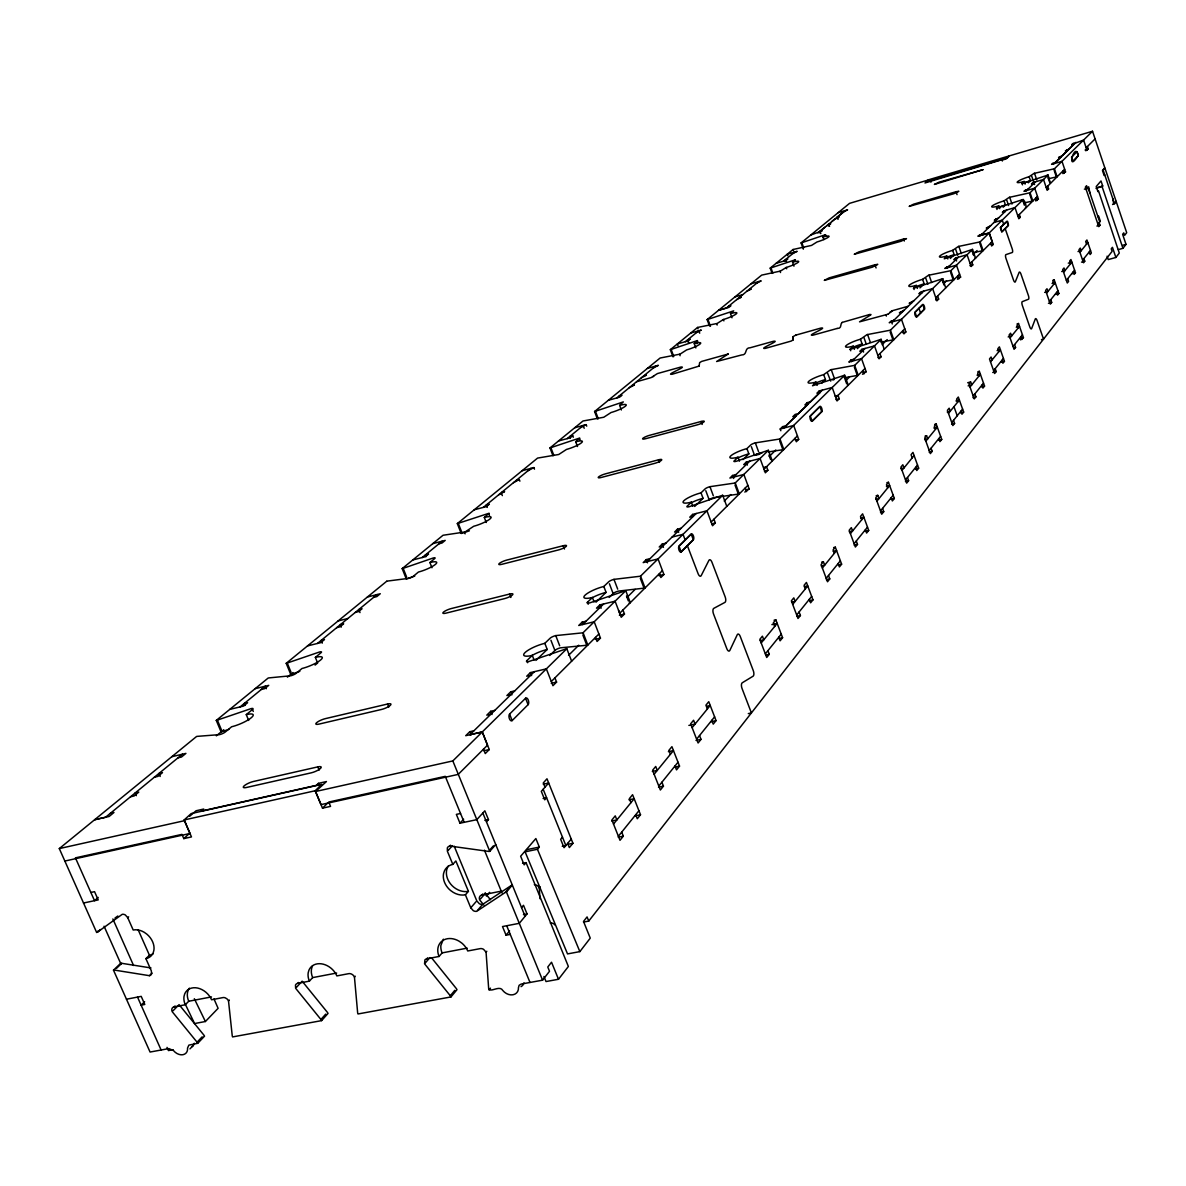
<?xml version="1.0" encoding="UTF-8"?>
<svg xmlns="http://www.w3.org/2000/svg" width="1186" height="1186" viewBox="0 0 1186 1186"><rect width="100%" height="100%" fill="white"/><g stroke="black" fill="none" stroke-linecap="round" stroke-linejoin="round"><path stroke-width="1.5" d="M699.132 366.089L699.621 362.634L701.682 361.404L728.189 354.021M636.526 381.759L651.07 377.637L657.429 373.575L680.601 367.111C688.947 365.896 663.938 375.428 672.299 374.213L699.132 366.089M795.732 335.149L820.712 328.122C829.533 326.654 804.404 336.572 813.27 335.089L837.138 328.463M793.049 336.646L793.226 339.819L791.21 341.064L765.548 348.328C756.89 349.692 781.989 339.908 773.302 341.316L750.101 347.78C744.171 347.676 747.684 355.059 741.739 354.94L716.611 361.522L728.174 354.021M888.106 314.171L892.509 310.673L908.254 306.225M889.9 312.214L892.495 310.688M448.293 866.002L447.241 868.063A17.271 13.861 42.2 0 0 455.75 888.596L458.211 889.93A17.271 13.861 42.2 0 0 468.426 891.338L455.869 860.962L452.815 864.372L447.389 851.266L447.33 847.931A4.966 4.003 42.7 0 1 449.746 846.033L450.517 845.188M837.138 328.463C842.312 328.7 839.762 324.134 842.164 322.414M653.694 376.273L652.982 376.777M793.093 339.997L793.034 336.661L795.747 335.134M443.356 939.193L440.866 945.494A16.915 13.417 41.3 0 0 442.096 952.907L439.057 956.465L426.841 958.792A4.892 3.854 41.6 0 0 424.914 959.904L424.558 963.803L450.295 995.766A4.833 3.795 40.9 0 1 450.976 996.937L357.994 1013.971A4.744 3.677 42 0 1 357.638 1012.74L354.451 977.101A4.67 3.647 42.6 0 0 352.835 974.922L352.034 974.358A4.803 3.751 42.6 0 0 348.714 973.662L336.854 975.915A16.619 12.898 42.9 0 0 331.057 968.221A16.708 12.957 42.9 0 0 308.983 970.074L308.227 972.609A16.767 13.002 42.9 0 0 309.398 981.133L297.716 983.357A4.759 3.677 43.2 0 0 295.492 985.106L295.611 988.249L320.917 1019.471A4.714 3.632 42.5 0 1 321.599 1020.627L328.018 1013.452A4.7 3.632 42.5 0 0 327.351 1012.295L302.148 981.193L296.441 987.36M1025.104 184.126L1024.2 181.443L1021.991 183.608L1048.068 175.024L1050.396 183.222M999.754 208.662L998.82 205.904L996.462 208.202L1022.495 199.648C1024.289 198.403 1027.506 207.95 1025.312 207.965M543.929 976.449L546.02 981.548L558.502 979.265L568.376 966.471L526.08 862.622L522.537 863.334M526.08 862.622L524.168 864.861L520.654 856.233L535.864 838.532L539.333 847.086L526.999 849.606L525.101 851.815L567.531 953.915L579.85 951.617L590.257 938.141L583.512 921.448L587.07 916.911L588.745 921.077L583.512 922.085M1107.072 256.206L1108.213 259.586L1115.878 257.466L1119.287 253.063L1098.547 190.946L1097.939 191.658L1096.205 186.543L1101.008 180.954L1102.728 186.039L1096.042 188.485M1118.383 249.594L1122.949 248.319L1126.003 244.36L1122.623 234.309L1123.765 232.856L1124.61 235.362L1126.7 232.693L1104.937 168.13L1103.158 170.161L1114.529 203.844L1116.263 201.724M439.057 956.465A17.004 13.476 41.3 0 1 438.005 947.718A17.078 13.535 41.3 0 1 459.13 941.21L461.873 943.137A17.078 13.535 41.3 0 1 467.744 950.979L480.152 948.637A4.922 3.914 40.9 0 1 483.591 949.349L486.067 952.15L488.676 988.724C490.544 993.023 499.677 984.78 502.805 990.503A9.814 7.798 40.1 0 0 512.975 994.772A9.814 7.798 40.1 0 0 518.46 987.642L519.127 985.299L521.217 984.069L542.58 980.17L549.518 971.29L547.769 967.005L551.534 962.217L558.502 979.265M588.745 921.077L1112.112 251.358L1111.252 248.808L1112.438 247.296L1115.878 257.466M917.356 288.406L916.304 285.396L913.457 288.287L942.751 278.68L945.672 287.827M621.716 832.098L623.332 836.16L619.996 840.311L611.887 819.956L615.252 815.864L616.868 819.926L611.783 820.979M630.908 802.7L629.321 798.682L632.583 794.694L640.514 814.738L637.282 818.77L635.696 814.767M661.921 782.211L663.463 786.155L660.35 790.024L652.582 770.277L655.725 766.452L657.266 770.396L652.33 771.449M670.401 754.296L668.874 750.397L671.928 746.661L679.534 766.126L676.509 769.907L674.982 766.008M699.532 735.542L701.015 739.367L698.094 742.999L690.637 723.816L693.588 720.228L695.07 724.053L688.888 725.417M707.375 708.976L705.907 705.181L708.768 701.682L716.062 720.614L713.231 724.142L711.763 720.362M767.92 650.669L769.299 654.287L766.719 657.504L759.826 639.343L762.42 636.17L763.799 639.803L760.241 640.633M774.058 620.219L775.822 619.804L782.597 637.712L780.091 640.84L778.728 637.253M799.097 611.976L800.431 615.504L798 618.514L791.358 600.842L793.805 597.863L795.124 601.391L791.655 602.206M805.368 588.834L804.064 585.335L806.436 582.43L812.973 599.879L810.601 602.829L809.297 599.33M828.51 575.492L829.785 578.916L827.502 581.777L821.083 564.551L823.395 561.734L824.67 565.173L821.29 565.989M833.639 547.576L835.329 547.161L841.63 564.18L839.392 566.952L838.131 563.558M856.277 541.024L857.522 544.374L855.358 547.057L849.161 530.275L851.34 527.607L852.571 530.972L849.265 531.773M861.718 519.764L860.487 516.429L862.622 513.835L868.715 530.424L866.595 533.063L865.38 529.742M882.562 508.423L883.748 511.685L881.702 514.235L875.713 497.853L877.773 495.333L878.974 498.609L875.742 499.41M886.861 482.687L888.462 482.287L894.348 498.476L892.346 500.966L891.175 497.735M907.453 477.528L908.609 480.715L906.667 483.132L900.871 467.136L902.828 464.749L903.984 467.951L900.826 468.752M912.182 457.885L911.041 454.712L912.953 452.385L918.661 468.188L916.763 470.56L915.622 467.388M931.069 448.219L932.196 451.332L930.343 453.63L924.724 438.005L926.592 435.736L927.704 438.864L924.62 439.65M934.672 424.395L936.199 423.995L941.743 439.443L939.935 441.681L938.823 438.598M953.514 420.378L954.597 423.417L952.847 425.596L947.392 410.326L949.156 408.177L950.253 411.231L947.229 412.016M957.651 402.143L956.583 399.119L958.303 397.014L963.669 412.105L961.965 414.24L960.882 411.216M974.862 393.885L975.915 396.865L974.24 398.941L968.947 384.012L970.637 381.966L971.69 384.946L968.132 385.88M977.872 371.707L979.339 371.322L984.558 386.087L982.927 388.118L981.875 385.168M995.187 368.653L996.21 371.559L994.624 373.546L989.48 358.943L991.081 356.986L992.104 359.907M998.834 351.664L997.811 348.773L999.383 346.846L1004.453 361.3L1002.896 363.242L1001.888 360.351M1014.579 344.592L1015.572 347.439L1014.06 349.336L1009.064 335.045L1010.591 333.177L1011.584 336.038L1008.174 336.957M1020.538 339.878L1023.429 337.654L1018.507 323.511L1017.099 323.882M1050.766 299.687L1051.715 302.415L1050.322 304.15L1045.592 290.437L1046.986 288.732L1047.935 291.474L1044.658 292.379M1052.871 280.281L1054.221 279.896L1058.89 293.461L1057.541 295.166L1056.607 292.438M1070.528 263.766L1069.624 261.098L1070.928 259.512L1075.48 272.795L1074.175 274.426L1073.271 271.757M1083.885 258.592L1084.775 261.216L1083.515 262.803L1079.008 249.638L1080.283 248.067L1081.187 250.706L1078.03 251.58M618.38 836.249L638.928 810.735M658.793 786.081L678.007 762.242M696.612 739.174L714.609 716.833M765.341 653.871L781.248 634.139M796.681 614.985L811.669 596.395M826.212 578.323L840.37 560.77M854.113 543.707L867.5 527.118M880.501 510.958L893.177 495.244M905.511 479.945L917.519 465.031M929.231 450.502L940.631 436.344M951.75 422.542L962.602 409.081M973.187 395.961L983.52 383.137M993.601 370.625L1003.445 358.409M1013.052 346.475L1022.451 334.823M1049.373 301.407L1057.956 290.763M1066.362 280.341L1074.575 270.141M1082.61 260.164L1090.483 250.409M489.003 989.969L490.485 988.16M613.518 824.033L634.169 798.712L628.965 799.809M654.138 774.236L673.455 750.56L668.37 751.657M692.135 727.655L710.221 705.477L706.93 706.204M761.204 642.975L777.186 623.391L771.908 624.622M792.693 604.386L807.74 585.928L804.316 586.744M822.372 567.99L836.59 550.571L833.224 551.386M850.406 533.626L863.838 517.155L860.562 517.971M876.914 501.129L889.633 485.534L886.431 486.334M902.027 470.338L914.095 455.543M925.851 441.133L937.311 427.079L933.812 427.983M948.489 413.38L959.385 400.023L955.96 400.927M970.015 386.992L980.392 374.287L977.027 375.161M990.518 361.863L1000.406 349.751L997.115 350.626M1010.057 337.906L1019.5 326.343L1016.269 327.203M1046.541 293.179L1055.155 282.609L1052.056 283.469M1063.59 272.276L1071.833 262.165L1068.29 263.144M1079.912 252.262L1087.814 242.581M854.409 349.336L853.268 346.134L849.991 349.44L881.154 339.315L884.089 349.099M775.822 619.804L773.302 622.887L774.666 626.49M835.329 547.161L833.076 549.919L834.336 553.328M888.462 482.287L886.446 484.748L887.632 487.995M936.199 423.995L934.39 426.204L935.502 429.302M979.339 371.322L977.694 373.338L978.746 376.288M1018.507 323.511L1017.01 325.335L1018.003 328.166M1054.221 279.896L1052.857 281.571L1053.791 284.284M1099.111 222.627L1099.985 225.192L1098.77 226.674L1085.353 187.106L1086.584 185.683L1087.458 188.278L1084.375 189.167M1112.557 204.541L1116.145 201.368M1097.895 224.11L1100.326 221.159L1098.577 216.015L1097.969 216.756M521.558 907.616L523.486 905.289L527.029 913.932L519.29 923.331L502.508 926.548L506.066 935.191L510.247 934.39M506.066 935.191L509.58 930.936M486.067 952.15L486.809 951.261M539.971 898.706L539.289 888.062L540.193 886.965M450.295 995.766L454.801 990.325M450.976 996.937L456.966 989.702A4.803 3.78 40.9 0 0 456.299 988.531L431.793 958.095M1112.705 198.433L1113.817 204.185M545.011 787.178L543.307 782.938L546.983 778.787L572.942 843.276L569.354 847.575L567.664 843.379M571.252 839.095L564.047 847.708L560.652 839.288L562.475 837.138M452.815 864.386A17.271 13.861 42.2 0 0 444.409 870.939L443.549 873.608A17.271 13.861 42.2 0 0 444.617 882.532A17.345 13.906 42.2 0 0 450.547 890.478L453.304 892.406A17.271 13.861 42.2 0 0 465.401 894.807L470.768 907.794L473.258 910.626A4.952 3.958 41.6 0 0 476.713 911.308L505.31 892.421L509.743 887.217M505.31 892.421L505.577 892.287A5.07 4.092 41.2 0 1 506.437 891.991L512.322 885.067A5.055 4.077 41.1 0 0 511.462 885.349L482.687 904.34L477.469 910.433M525.101 851.815L537.451 849.28L539.333 847.086M425.329 962.913L429.925 957.591M480.612 898.795L485.311 893.34L490.441 899.729M1104.744 174.861L1104.151 175.543L1102.446 170.473L1104.803 167.76L1092.528 131.261L928.475 179.812L926.31 181.843L1007.448 157.782L1009.434 155.796L1006.217 158.894L1001.28 160.362L1001.962 159.739L1002.392 160.999M1089.83 192.725L1088.689 186.854L1086.228 189.701M489.625 892.317L486.423 896.038L485.163 892.969M426.841 958.792L427.612 957.903M470.768 907.794L476.031 901.716M483.784 905.022L479.663 899.892A4.67 3.751 41.5 0 1 481.916 895L482.865 893.918M465.401 894.807L468.426 891.338M489.996 849.695L493.361 845.9M449.746 846.033L488.499 851.4A4.966 4.018 42.1 0 0 489.774 851.34L495.748 844.565M354.451 977.101L355.251 976.211M320.917 1019.471L325.75 1014.089M486.453 821.809L488.454 819.6L484.852 810.809L476.787 819.674L459.975 823.203L456.358 814.382L460.539 813.492M448.16 850.421L452.459 845.707M459.975 823.203L463.652 819.215M309.398 981.133L312.659 977.605L336.646 973.039M297.716 983.357L298.531 982.482M189.968 1048.869L193.377 1045.311M173.037 1010.768L179.086 1004.646L203.859 1035.067A4.596 3.469 43.8 0 1 204.526 1036.193L197.721 1043.309A4.625 3.484 43.8 0 0 197.054 1042.183L202.169 1036.846M185.164 1003.934L194.563 1023.548L205.4 1021.517L218.105 1008.322L213.999 998.968M229.358 1000.08L228.513 1000.969L232.234 1035.734A4.64 3.528 43.4 0 0 232.589 1036.92L321.599 1020.627M823.855 239.602L822.951 237.037L825.545 234.68L801.099 242.922L803.322 249.149M174.965 1006.01L174.105 1006.884L185.298 1004.75L188.737 1001.251L211.493 996.907M937.607 296.04L938.66 299.08L936.866 300.888L932.656 288.628L920.736 291.949L918.898 293.743L921.878 292.912M1062.908 173.616L1065.532 171.896L1061.989 161.326L1054.428 168.768L1034.029 173.408L1029.122 176.699A10.051 1.512 -19.1 0 0 1017.484 181.754A10.051 1.512 -19.1 0 0 1024.2 181.443M1085.739 150.755L1088.259 149.125L1087.414 146.545M534.426 671.632L469.878 734.727L482.302 731.91L489.269 749.552L485.252 753.584L483.503 749.167M554.944 677.873L556.575 682.083L552.943 685.716L546.361 668.86L530.424 672.595L526.717 676.213L530.705 675.279M586.003 621.227L582.148 622.146L578.738 625.482L594.201 621.775L600.457 638.098L597.062 641.493L595.491 637.401M622.946 610.019L624.473 614.022L621.212 617.283L615.089 601.198L599.834 604.904L596.499 608.151L600.324 607.232M744.823 492.071L749.196 489.003L743.859 474.459L729.909 478.062L732.563 475.467L736.032 474.563M763.977 467.388L766.556 466.721L767.861 470.293L765.326 472.829L760.078 458.493L746.29 462.066L743.711 464.601L747.15 463.696M862.489 374.257L866.18 371.737L861.525 358.632L848.835 362.086L850.955 360.01L854.113 359.15M879.953 353.561L881.094 356.778L879.063 358.824L874.497 345.867L861.925 349.307L859.865 351.323L862.993 350.463L863.571 352.094M957.428 279.214L960.601 277.094L956.479 265.175L944.827 268.466L949.467 265.946M971.779 261.928L972.787 264.878L971.126 266.539L967.064 254.738L955.545 258.014L953.84 259.66L956.731 258.844M1035.63 200.923L1038.402 199.115L1034.711 188.174L1023.948 191.302L1028.069 189.108M1047.638 186.232L1048.557 188.93L1047.164 190.323L1043.517 179.486L1032.873 182.6L1031.464 183.978L1034.118 183.207L1034.577 184.556M649.972 558.695L646.281 559.599L643.197 562.609L658.052 558.917L663.908 574.484L660.869 577.538L659.401 573.639M713.942 519.216L715.336 522.952L712.534 525.754L706.96 510.781L692.624 514.428L689.763 517.2L693.35 516.295M847.516 385.42L848.242 385.198L844.684 375.221L793.656 425.448L798.697 439.383L796.31 441.785L795.035 438.286M835.122 396.154L838.042 395.383L839.243 398.733L837.034 400.957L832.201 387.496L819.17 390.995L816.917 393.203L820.178 392.329L810.498 401.787L807.206 402.662L804.909 404.915L808.185 404.041L798.475 413.543L795.154 414.418L792.797 416.731L796.117 415.841L785.977 425.759L782.627 426.649L780.21 429.006L780.833 430.74M894.214 319.953L889.203 322.696L901.479 319.316L905.867 331.947L903.94 333.889L902.828 330.731M1006.751 209.952L980.807 235.317L989.272 232.901L993.201 244.42L991.615 246.006L990.636 243.115M1019.323 214.488L1020.271 217.275L1018.789 218.773L1014.994 207.58L1003.919 210.841L1002.392 212.324L1005.15 211.523M512.144 720.584L528.096 704.662A3.573 1.779 77.5 0 0 528.259 700.022A3.573 1.779 77.5 0 0 525.591 698.213L509.595 714.076A3.617 1.809 77.7 0 0 509.431 718.746A3.617 1.809 77.7 0 0 512.159 720.554L509.595 714.076M551.282 681.52L598.886 634.021M662.425 570.614L619.685 613.266L618.543 610.256M711.126 522.018L747.862 485.37M764.021 469.256L797.422 435.914M835.819 397.606L865.024 368.461M877.922 355.578L904.785 328.774M935.843 297.79L959.563 274.114M970.118 263.589L992.119 241.633L989.168 232.99L977.887 236.207L982.304 233.85M1017.751 216.06L1037.468 196.387M1046.26 187.61L1064.643 169.272M1086.139 147.805L1095.078 138.895M695.841 347.928L694.255 343.614L697.442 340.56L670.327 349.692L672.966 356.823M144.618 1001.681L141.119 1005.165L144.796 1004.453L141.208 996.373L126.472 999.22M1003.712 224.362L1000.391 227.86L1001.74 231.833L1008.5 225.236L1007.581 221.367L1003.712 224.362L1002.244 220.122L993.898 222.523M568.554 655.354L578.768 645.228M627.261 597.181L635.133 589.383M724.231 501.085L730.798 494.577M769.284 456.447L775.807 449.983M845.855 380.587L849.621 376.851M882.087 344.681L887.217 339.611M943.997 283.335L946.547 280.815M973.291 254.323L977.086 250.557M473.911 730.784L469.789 731.718L465.727 735.691L482.272 731.94L487.505 745.179L458.211 774.399L320.991 804.627L315.595 791.492L452.83 760.923L566.819 648.727L571.637 661.21M534.1 660.053L532.292 655.398A15.981 3.869 -21.4 0 1 525.027 652.582A15.981 3.869 -21.4 0 1 544.834 643.316L550.141 638.201A4.522 1.082 -21.3 0 1 555.745 635.592L582.029 632.909A4.551 1.097 -21.2 0 0 583.082 632.716L625.763 590.702L630.315 602.666A4.403 1.053 -20.9 0 0 629.158 602.992M594.112 601.954L592.407 597.492A15.225 3.528 -21 0 1 585.069 595.179A15.225 3.528 -21 0 1 603.822 586.477L608.655 581.822A4.314 0.993 -20.9 0 1 613.977 579.361L639.565 576.322A4.344 1.008 -20.8 0 0 640.573 576.114L722.689 495.288L726.796 506.392M692.861 506.318L691.319 502.182A14.01 2.995 -20.4 0 1 683.951 500.655A14.01 2.995 -20.4 0 1 701.015 492.842L705.121 488.884A3.973 0.845 -20.3 0 1 709.954 486.675L734.297 483.132A3.988 0.86 -20.2 0 0 735.246 482.924L768.395 450.295L772.294 460.983M739.456 461.191L738.003 457.203A13.431 2.757 -20.1 0 1 730.65 456.002A13.431 2.757 -20.1 0 1 746.928 448.605L750.723 444.958A3.81 0.771 -20.1 0 1 755.334 442.867L779.039 439.116A3.84 0.786 -20 0 0 779.958 438.924L793.642 425.463L780.21 429.006M817.154 385.391L815.968 382.085A12.497 2.387 -19.8 0 1 808.704 381.373A12.497 2.387 -19.8 0 1 823.692 374.643L830.615 369.75L854.676 365.377L881.154 339.315M853.268 346.134A12.053 2.209 -19.6 0 1 846.078 345.645A12.053 2.209 -19.6 0 1 860.443 339.226L866.996 334.645L890.434 330.182L942.751 278.68M916.304 285.396A11.311 1.942 -19.4 0 1 909.247 285.233A11.311 1.942 -19.4 0 1 922.604 279.333L928.519 275.256L950.875 270.675L972.52 249.371L975.544 258.177L974.684 258.444M947.807 258.948L946.799 256.028A10.956 1.809 -19.3 0 1 939.831 256.013A10.956 1.809 -19.3 0 1 952.684 250.35L958.318 246.495L980.125 241.885L1023.296 199.396M998.82 205.904A10.348 1.601 -19.1 0 1 992.015 206.112A10.348 1.601 -19.1 0 1 1004.053 200.864L1009.182 197.395L1030.056 192.755L1048.068 175.024M1092.528 131.261L1061.989 161.311L1051.552 164.38L1055.496 162.304L1061.144 156.789L1058.564 157.545L1062.463 155.499L1067.904 150.177L1065.339 150.933L1069.209 148.902L1074.664 143.58L1072.114 144.321L1072.544 145.611M98.171 897.431L94.539 900.708L75.43 857.863L181.962 834.381L183.8 838.606L191.48 836.916L184.112 819.971L191.183 813.581L321.821 784.361L315.15 790.765L322.503 808.14L327.796 802.966M783.575 428.102L822.432 390.061M1054.161 163.609L1075.939 142.32M197.721 1043.309L188.841 1045.133L187.551 1048.068A9.266 6.968 44 0 1 182.926 1054.71A9.266 6.968 44 0 1 173.556 1050.633L168.886 1048.587L150.073 1052.041L113.485 970.163A4.596 3.469 45.5 0 1 114.612 970.118L149.421 975.678L152.06 973.098M494.799 710.37L490.722 711.303L486.794 715.143L490.871 714.209M514.739 690.889L510.721 691.823L506.896 695.545L510.929 694.611M665.88 543.144L662.218 544.063L659.223 546.998L662.885 546.079M681.105 528.259L677.502 529.164L674.567 532.025L678.199 531.106M998.656 217.868L994.342 220.166L997.115 219.38M1072.114 144.321L1083.589 140.067L1087.013 150.385M549.726 655.487L554.885 650.447A4.522 1.112 -21.3 0 1 560.474 647.823L586.788 645.258A4.551 1.127 -21.2 0 0 587.826 645.065L583.082 632.716M609.174 597.433L613.132 593.563A4.314 1.008 -20.9 0 1 618.44 591.102L644.042 588.152A4.344 1.023 -20.8 0 0 645.051 587.96L640.573 576.114M582.593 624.562L603.63 603.985M646.919 561.675L696.212 513.494M733.393 477.157L749.745 461.176M851.993 361.226L865.068 348.447M892.243 321.88L923.672 291.163M947.733 267.636L958.421 257.199M1026.631 190.516L1035.526 181.814M577.493 446.514L575.699 441.8L579.672 438.034L549.993 447.937L552.972 455.735M535.909 660.439L547.22 649.468L544.834 643.316M595.95 602.206L606.076 592.377L603.822 586.477M694.655 506.452L703.046 498.313L701.015 492.842M742.94 459.619L748.855 453.867L746.928 448.605M821.616 383.3L825.456 379.564L823.692 374.643M857.359 348.61L862.133 343.999L860.443 339.226M919.98 287.887L924.161 283.825L922.604 279.333M950.282 258.489L954.181 254.694L952.684 250.35M1003.134 207.224L1005.446 204.985L1004.053 200.864M1028.292 182.807L1030.471 180.702L1029.122 176.699M149.421 975.678A4.67 3.543 45.2 0 0 151.526 973.973L151.334 970.874L145.908 958.644L149.436 955.234A16.337 12.423 45.6 0 0 153.32 953.618M527.651 662.722L526.851 660.646L532.292 655.398M588.197 604.252L587.441 602.266L592.407 597.492M691.319 502.182L687.109 506.244A4.032 0.875 -20.4 0 0 689.229 506.704L721.622 495.6A4.047 0.875 -20.3 0 1 722.689 495.288M738.003 457.203L734.119 460.939A3.869 0.801 -20.2 0 0 736.239 461.295L767.357 450.606A3.884 0.801 -20 0 1 768.395 450.295M815.968 382.085L812.529 385.761L844.684 375.221M946.799 256.028L944.249 258.8L972.52 249.371M486.26 522.507L484.318 517.481L489.121 513.227L457.322 523.604L461.221 533.567M113.485 970.163L120.631 963.343A4.581 3.454 45.5 0 1 121.743 963.314L150.963 967.939M116.406 968.413L121.743 963.314M145.908 958.644A16.352 12.409 45.6 0 0 153.261 952.61L153.928 950.105A16.352 12.409 45.6 0 0 146.886 934.183L144.277 932.315A16.352 12.409 45.6 0 0 133.203 930.017L127.732 917.682L128.637 916.837M253.27 711.422L252.47 709.495L246.273 714.624A15.403 3.439 -22.7 0 1 251.224 717.767A15.403 3.439 -22.7 0 1 231.611 726.766L225.251 732.029A4.447 0.993 -22.8 0 1 219.603 734.623L197.469 736.343A4.418 0.978 -22.9 0 0 196.565 736.491L59.3 848.583L96.629 932.433L98.438 930.758M96.629 932.433A4.685 3.528 46.3 0 0 97.608 932.048L100.321 929.542M315.595 791.492L326.446 781.544L318.456 783.338L316.217 785.384L201.368 811.091L203.725 809.045L196.075 810.764L189.671 816.264M183.8 838.606L189.686 833.224M1001.962 159.739L924.976 182.97L928.519 179.931L849.561 203.355L810.72 235.065M315.105 665.094L317.64 662.974L315.372 657.4L321.05 652.7A4.151 0.889 -22.1 0 0 319.568 651.974L287.234 663.018A4.136 0.875 -22.3 0 1 286.211 663.315L290.733 674.389A4.136 0.889 -22.3 0 0 291.771 674.093L299.836 671.335M431.956 567.753L429.91 562.549L434.758 558.517A3.81 0.771 -21.5 0 0 433.201 557.998L403.166 568.331A3.81 0.756 -21.6 0 1 402.187 568.613L406.279 578.946A3.81 0.771 -21.6 0 0 407.258 578.664L414.759 576.085M621.36 409.971L619.655 405.404L623.317 401.906L594.586 411.527L597.373 418.895M732.014 317.789L730.487 313.608A10.541 1.69 -20 0 1 736.21 313.905A10.541 1.69 -20 0 1 723.386 319.494L717.13 323.481L697.561 327.455L670.327 349.692M730.487 313.608L733.689 310.851L707.138 319.627L709.421 325.868M793.968 266.168L792.559 262.21A9.948 1.512 -19.8 0 1 798.222 262.269A9.948 1.512 -19.8 0 1 786.229 267.458L780.521 271.06L761.664 275.122L707.138 319.627M792.559 262.21L795.391 259.764L770.203 268.14L772.101 273.403M216.341 735.839L223.769 729.701M287.412 677.147L292.972 672.551M830.734 381.106L827.546 373.13M817.969 232.93L824.937 227.223M831.801 221.589L845.262 210.559M182.422 754.192L105.539 817.258L94.643 819.719M240.076 706.915L265.338 686.19L266.376 688.695M317.477 643.435L377.074 594.542M422.201 557.539L442.096 541.216M483.369 507.371L530.913 468.322M567.205 438.612L583.275 425.418M616.764 397.962L655.591 366.118M685.389 341.672L698.643 330.805M758.743 281.512L726.455 308.004L718.657 310.228M783.561 261.157L794.679 252.055M820.312 233.464L819.645 231.566L835.196 218.817L837.583 218.105L839.199 216.786L836.812 217.483L843.661 211.879L847.619 209.863L838.161 212.665M498.698 494.799L504.599 491.627L501.589 492.427M519.898 481.175L519.275 479.574L513.464 482.687M534.486 469.182L533.878 467.58L528.155 470.634M573.283 437.249L572.705 435.692L570.11 437.827L558.547 440.97M580.74 427.509L586.151 424.647L586.729 426.174M677.992 345.645L677.369 343.94L688.073 340.931L690.208 339.166L687.524 339.922L688.577 342.754M696.538 332.54L701.297 330.064L690.697 333.058M776.104 263.336L786.051 260.446L787.845 258.978L785.354 259.69L785.814 260.994M801.099 242.922L810.705 235.08L822.061 230.855L819.645 231.566M826.716 225.77L830.778 223.709L828.362 224.406L829.029 226.304M228.883 729.331L222.153 731.629A4.344 0.978 -22.8 0 1 221.085 731.925L216.282 720.406L268.155 678.051A4.21 0.904 -22.4 0 1 269.044 677.888L290.792 675.768A4.225 0.919 -22.3 0 0 296.144 673.322L301.97 668.504A14.662 3.158 -22.2 0 0 320.561 660.039A14.662 3.158 -22.2 0 0 315.372 657.4M286.211 663.315L386.74 581.229M402.187 568.613L443.045 535.257L465.06 531.98L473.718 526.258A12.927 2.52 -21.2 0 0 489.892 519.023A12.927 2.52 -21.2 0 0 484.318 517.481M457.322 523.604L537.569 458.092L558.754 454.49L566.478 449.435A12.023 2.194 -20.7 0 0 581.392 442.838A12.023 2.194 -20.7 0 0 575.699 441.8M549.993 447.937L583.008 420.986L603.763 417.25L611.057 412.52A11.593 2.046 -20.5 0 0 625.363 406.22A11.593 2.046 -20.5 0 0 619.641 405.404M594.586 411.527L660.113 358.024L680.097 354.125L686.679 349.885A10.882 1.809 -20.2 0 0 699.992 344.073A10.882 1.809 -20.2 0 0 694.255 343.614M770.203 268.14L793.049 249.505L811.535 245.413L816.976 241.988A9.666 1.423 -19.7 0 0 828.584 236.992A9.666 1.423 -19.7 0 0 822.951 237.037M114.938 918.097L117.814 916.007M97.608 932.033L122.202 914.347A4.7 3.573 46.1 0 1 125.36 914.999L127.732 917.682M870.42 315.12L870.969 314.527L869.471 314.572M870.435 315.12L859.539 321.851L888.121 314.157M842.149 322.414L869.486 314.557M832.824 380.039L834.129 379.579M462.169 533.285L469.389 530.809M216.282 720.406A4.344 0.949 -22.7 0 0 217.364 720.095L251.047 708.62A4.359 0.964 -22.6 0 1 252.47 709.495M1085.086 150.059L1088.259 149.125M956.049 191.717L913.472 204.229L909.158 206.408L953.811 193.733L958.851 191.302L956.049 191.717L957.043 194.637M1062.923 172.667L1065.532 171.896M792.915 253.493L797.14 251.328L787.282 254.204L787.83 255.761M1047.223 189.315L1048.557 188.93M1035.704 199.885L1038.402 199.115M903.584 238.994L858.886 251.906L854.246 254.278L901.078 241.247L906.489 238.623L903.584 238.994L904.295 241.04M751.034 283.795L761.175 280.874L756.742 283.157M1096.65 187.788L1102.728 186.039M748.662 289.784L751.212 289.058L746.735 291.356M735.038 296.856L742.732 294.647M738.67 297.982L741.235 297.241L736.714 299.584M990.621 225.711L986.263 228.053L989.05 227.252M1018.893 217.675L1020.271 217.275M728.323 306.462L730.917 305.721L728.93 307.352L718.538 310.332M874.971 264.774L829.118 277.895L824.3 280.385L872.303 267.176L877.773 264.345L874.971 264.774L876.083 267.947M991.792 244.82L993.201 244.42M1096.902 226.066L1099.985 225.192M969.911 265.679L972.787 264.878M957.68 277.909L960.601 277.094M647.408 368.401L658.363 365.318L653.367 367.942M643.672 375.888L646.429 375.132L641.359 377.785M914.035 300.577L909.158 303.245L912.167 302.4M1122.979 245.206L1126.003 244.36M935.695 299.91L938.66 299.08M631.649 385.746L634.436 384.976L629.292 387.689M904.31 310.095L899.373 312.793L902.398 311.948M1081.499 262.136L1084.775 261.216M1061.707 271.535L1064.924 270.645L1064.005 267.962L1062.671 269.593L1067.281 283.024L1068.601 281.379L1067.682 278.695M619.196 395.961L621.998 395.19L619.596 397.162L608.359 400.29M1072.292 273.684L1075.48 272.795M902.798 332.792L905.867 331.947M1055.51 294.395L1058.89 293.461M574.691 427.775L586.151 424.647M1048.439 303.305L1051.715 302.415M572.705 435.692L569.814 436.478L570.392 438.019M877.966 357.638L881.094 356.778M863.008 372.597L866.18 371.737M701.074 421.49L649.483 435.351A5.322 1.008 -20.5 0 0 642.96 438.257A5.322 1.008 -20.5 0 0 645.658 438.701L697.383 424.825A5.367 1.023 -20.3 0 0 703.921 421.89A5.367 1.023 -20.3 0 0 701.074 421.49L702.171 424.44M522.048 470.753L533.878 467.58M1019.916 338.588L1023.429 337.654M1041.441 339.67L1043.532 339.122L1037.113 320.62A3.009 0.949 75 0 0 1035.319 318.915L1031.612 328.626A3.039 0.964 75 0 1 1029.804 326.921L1022.347 305.469A3.039 0.964 74.9 0 1 1022.243 301.674L1028.499 299.228A3.024 0.949 74.9 0 0 1028.381 295.462L1020.968 274.099A3.024 0.964 74.7 0 0 1019.145 272.32L1015.335 281.808A3.054 0.964 74.7 0 1 1013.496 280.029L1005.98 258.415A3.054 0.978 74.6 0 1 1005.891 254.634L1012.266 252.499A3.039 0.964 74.5 0 0 1012.177 248.749L1005.179 228.601M516.295 480.36L519.275 479.574M1014.149 347.824L1015.572 347.439M835.997 399.608L839.243 398.733M1000.999 362.219L1004.453 361.3M658.541 459.812L605.423 473.851A5.515 1.082 -20.7 0 0 598.619 476.905A5.515 1.082 -20.7 0 0 601.302 477.454L654.568 463.4A5.559 1.097 -20.5 0 0 661.388 460.331A5.559 1.097 -20.5 0 0 658.541 459.812L659.505 462.362M992.726 372.478L996.21 371.559M474.237 509.787L486.393 506.585L489.329 504.169L486.304 504.969L487.253 507.43M967.672 382.737L970.637 381.966M981.623 386.858L984.558 386.087M795.346 440.258L798.697 439.383M972.95 397.636L975.915 396.865M756.475 455.024L759.989 454.119M432.786 543.633L445.21 540.401L442.067 542.98L438.953 543.796M960.675 412.876L963.669 412.105M412.787 559.97L425.344 556.723L428.561 554.084L425.418 554.9L426.1 556.605M764.421 471.183L767.861 470.293M951.572 424.203L954.597 423.417M925.036 436.137L926.592 435.736M1048.365 178.745L1057.111 176.788L1054.428 168.768M938.675 440.214L941.743 439.443M745.712 489.892L749.196 489.003M929.098 452.118L932.196 451.332M563.217 545.723L506.748 560.088A5.974 1.26 -21.2 0 0 499.306 563.469A5.974 1.26 -21.2 0 0 501.945 564.284L558.562 549.919A6.019 1.29 -21 0 0 566.033 546.524A6.019 1.29 -21 0 0 563.217 545.723L564.477 549.014M367.408 597.018L380.276 593.741L376.837 596.573L373.605 597.388M915.533 468.974L918.661 468.188M355.251 612.436L358.513 611.62L362.041 608.729L358.78 609.545L360.01 612.599M711.748 523.856L715.336 522.952M338.084 620.96L347.869 618.499M672.091 537.08L683.032 534.337L685.212 540.03M905.452 481.501L908.609 480.715M336.735 627.631L340.026 626.801L343.644 623.836L340.352 624.666L341.331 627.068M876.157 495.733L877.773 495.333M509.565 594.067L451.288 608.551A6.241 1.364 -21.6 0 0 443.475 612.124A6.241 1.364 -21.6 0 0 446.069 613.118L504.524 598.619A6.286 1.394 -21.3 0 0 512.352 595.031A6.286 1.394 -21.3 0 0 509.565 594.067L510.899 597.477M891.146 499.276L894.348 498.476M307.515 645.91L320.769 642.634L324.475 639.58L321.154 640.41L322.266 643.138M880.516 512.485L883.748 511.685M658.971 575.699L663.908 574.484M865.439 531.224L868.715 530.424M255.168 688.666L268.748 685.36L264.76 688.636L261.35 689.451M854.202 545.175L857.522 544.374M1056.385 176.981L1054.146 170.295M821.69 562.134L823.395 561.734M619.389 615.237L624.473 614.022M229.773 709.391L243.515 706.085L247.607 702.72L244.168 703.55L244.953 705.462M838.265 564.981L841.63 564.18M826.39 579.732L829.785 578.916M595.298 639.328L600.457 638.098M1023.889 202.969L1032.843 200.997L1030.056 192.755M809.534 600.694L812.973 599.879M387.555 704.024L325.29 718.657A6.849 1.601 -22.4 0 0 316.647 722.659A6.849 1.601 -22.4 0 0 319.093 724.083L381.536 709.45A6.894 1.646 -22.2 0 0 390.224 705.403A6.894 1.646 -22.2 0 0 387.555 704.024L388.786 707.093M171.837 756.698L185.92 753.392L181.502 757.024L177.974 757.854M796.962 616.305L800.431 615.504M551.268 683.314L556.575 682.083M154.373 777.201L157.946 776.37L162.482 772.649L158.909 773.48L160.184 776.474M779.069 638.528L782.597 637.712M130.475 796.799L134.092 795.969L138.762 792.129L135.16 792.96L136.301 795.658M765.741 655.102L769.299 654.287M110.328 813.329L113.96 812.499L109.156 816.457L94.613 819.748M317.804 766.882L253.374 781.5A7.22 1.749 -23 0 0 244.227 785.784A7.22 1.749 -23 0 0 246.569 787.46L311.206 772.842A7.264 1.809 -22.7 0 0 320.383 768.528A7.264 1.809 -22.7 0 0 317.804 766.882L319.123 770.085M973.765 252.559L983.12 250.617L980.125 241.885M483.947 750.738L489.269 749.552M184.112 819.971L315.15 790.765M59.3 848.583L184.556 820.668L189.968 833.491L64.711 861.08M942.648 281.957L953.989 279.674L950.875 270.675M711.126 721.696L716.062 720.614M748.292 713.616L751.405 712.934L742.021 688.429A4.136 1.779 77.4 0 1 742.199 682.825L753.125 676.168A4.107 1.749 77.3 0 0 753.288 670.639L740.242 636.422A4.107 1.764 77 0 0 737.292 634.658L729.82 650.477A4.151 1.794 77.1 0 1 726.825 648.712L713.512 613.948A4.166 1.794 76.7 0 1 713.72 608.403L724.972 602.355A4.121 1.764 76.6 0 0 725.165 596.884L711.956 562.238A4.136 1.779 76.3 0 0 708.931 560.326L701.193 575.655A4.166 1.809 76.3 0 1 698.124 573.742L687.391 545.708M322.503 808.14L330.553 806.376L328.73 802.032L445.269 776.341L464.186 822.343M696.019 740.449L701.015 739.367M543.277 784.183L548.688 783.012L541.32 791.358L544.745 799.838L546.583 797.733L543.099 798.475M674.641 767.179L679.534 766.126M90.862 892.465L94.554 891.679L98.216 899.907L83.494 903.02M484.866 820.356L488.454 819.6M658.512 787.193L663.463 786.155M881.895 341.968L893.799 339.745L890.434 330.182M635.296 815.82L640.514 814.738M567.738 844.343L572.942 843.276M562.253 846.285L565.855 845.544L543.173 789.253M618.247 837.197L623.332 836.16M845.989 377.444L858.19 375.28L854.676 365.377M481.916 895L501.515 891.101M523.441 914.628L527.029 913.932M442.096 952.907L467.18 948.133M173.126 1049.699L168.427 1050.559L167.018 1047.386M762.109 452.904L759.173 453.363A3.81 0.786 -20.1 0 0 754.563 455.454L751.361 446.707M768.454 451.925L782.879 449.702A3.825 0.801 -20 0 0 783.813 449.494L779.958 438.924M720.05 496.712L713.987 497.571A3.973 0.86 -20.3 0 0 709.169 499.78L705.789 490.707M723.519 496.222L738.344 494.117A3.988 0.875 -20.2 0 0 739.293 493.91L735.246 482.924M197.054 1042.183L172.178 1011.643A4.685 3.543 44.4 0 1 174.105 1006.855M194.326 998.701L205.4 1021.517M112.863 918.957L133.573 965.508M137.532 997.115L161.118 1050.01M104.072 926.222L121.091 964.381M138.258 930.002L149.436 955.234M217.364 720.095L221.352 729.701M246.273 714.624L248.675 720.436M454.238 846.241L476.772 900.841L479.248 903.658A4.922 3.943 41.6 0 0 482.687 904.34M489.774 851.34L452.83 760.923M506.437 891.991L542.58 980.17M484.422 850.154L501.989 892.954M506.704 925.762L530.009 982.468M318.456 783.338L319.731 786.451M482.835 812.988L525.087 916.244M287.234 663.018L291.015 672.254M579.85 951.617L537.451 849.28M469.789 731.718L471.035 734.86M403.166 568.331L406.576 576.945M490.722 711.303L492.012 714.55M464.467 532.158L465.12 533.848M458.27 523.322L461.517 531.625M525.561 698.243L528.081 704.677M510.721 691.823L511.907 694.863M530.424 672.595L531.61 675.605M501.708 493.999L502.345 495.629M555.745 635.592L559.688 645.792M550.927 640.247L554.885 650.447M488.81 513.76L489.462 515.436M582.83 634.97L586.788 645.258M582.148 622.146L582.934 624.177M609.411 583.779L613.132 593.563M550.882 447.671L553.862 455.468M599.834 604.904L601.109 608.255M579.613 438.568L580.206 440.125M626.505 596.009L628.402 601.005M613.977 579.361L617.698 589.145M595.446 411.26L598.293 418.821M646.281 559.599L647.497 562.831M583.601 426.723L584.194 428.265M640.307 578.294L644.042 588.152M662.218 544.063L663.448 547.339M677.502 529.164L678.674 532.321M692.624 514.428L693.321 516.295M671.143 349.425L673.781 356.571M709.954 486.675L713.32 495.763M696.36 342.265L696.894 343.688M745.238 487.995L746.572 491.627M688.073 340.931L688.592 342.339M732.563 475.467L733.674 478.492M734.979 484.955L738.344 494.117M679.578 354.273L680.112 355.726M755.334 442.867L758.536 451.614M707.938 319.39L710.458 326.313M697.561 327.455L698.065 328.863M699.191 331.784L699.71 333.192M746.29 462.066L747.388 465.06M697.472 340.96L697.991 342.383M779.676 440.881L782.879 449.702M723.386 319.494L723.905 320.887M768.988 455.068L770.603 459.516M716.64 323.63L717.145 325.038M782.627 426.649L783.249 428.383M807.206 402.662L807.829 404.367M786.051 260.446L786.511 261.75M786.229 267.458L786.703 268.777M780.032 271.209L780.521 272.543M819.17 390.995L819.778 392.685M770.959 267.903L772.842 273.151M953.974 406.665L957.221 415.782M801.84 242.685L803.663 247.8M843.706 375.517L846.685 383.834M793.049 249.505L793.508 250.78M831.223 369.587L834.143 377.771M864.045 337.877L866.299 344.207M825.486 234.932L825.945 236.222M820.386 232.234L820.831 233.509M861.925 349.307L862.504 350.923M862.919 370.551L864.09 373.842M850.169 349.129L850.733 350.745M854.38 367.23L857.315 375.488M850.955 360.01L851.533 361.641M837.583 218.105L838.028 219.366M880.205 339.611L881.346 342.828M829.118 225.058L829.563 226.318M867.574 334.482L870.361 342.383M891.16 320.798L892.272 323.941M885.942 314.913L886.357 316.084M890.137 331.976L892.954 339.952M1020.968 336.676L1021.947 339.493M913.591 288.035L914.11 289.532M918.957 308.36L920.573 313.03M942.381 280.474L943.967 285.011M929.068 275.093L931.647 282.535M925.792 278.25L927.867 284.21M955.679 249.386L957.68 255.168M930.536 180.909L930.966 182.155M955.545 258.014L956.553 260.95M957.858 275.819L958.881 278.814M950.594 272.38L953.188 279.881M946.561 266.776L947.08 268.258M979.844 243.545L982.349 250.809M971.66 249.653L973.676 255.509M958.837 246.332L961.327 253.567M995.884 218.669L996.373 220.077M979.503 234.65L979.992 236.088M1088.081 187.566L1099.718 221.886M1086.569 244.123L1085.664 241.499L1086.925 239.972L1091.372 253.003L1090.127 254.56L1089.237 251.951M1009.686 197.232L1011.999 204.066M1006.736 200.093L1008.589 205.563M1003.919 210.841L1004.394 212.235M996.551 208.084L997.026 209.462M1102.135 186.736L1122.949 248.319M1031.657 176.017L1033.451 181.339M1032.873 182.6L1033.332 183.949M1036.045 197.795L1036.979 200.538M1029.774 194.326L1032.102 201.19M1025.386 189.893L1025.846 191.257M1022.08 183.489L1022.525 184.838M1022.495 199.648L1023.429 202.421M1023.903 203.814L1024.363 205.193M1052.886 163.075L1053.331 164.394M1047.282 175.261L1049.551 182.007M1034.518 173.26L1036.757 179.901M1066.644 149.658L1067.074 150.963M1063.323 170.591L1064.213 173.23M1073.389 143.076L1073.819 144.366M587.441 602.266A4.388 1.023 -21 0 0 589.546 602.948L624.607 591.028A4.403 1.038 -20.9 0 1 625.763 590.702M590.747 598.574A15.225 3.558 -21 0 1 606.076 592.377M526.851 660.646A4.611 1.127 -21.5 0 0 528.926 661.491L565.603 649.068A4.625 1.142 -21.3 0 1 566.819 648.727M531.12 656.006A15.981 3.899 -21.4 0 1 547.22 649.468M736.98 458.389A13.431 2.787 -20.1 0 1 748.855 453.867M690.652 503.042A13.995 3.024 -20.4 0 1 703.046 498.313M386.74 581.229A3.854 0.786 -21.7 0 1 387.57 581.051L408.577 578.368A3.884 0.786 -21.6 0 0 413.469 576.159L418.436 572.037A13.476 2.728 -21.5 0 0 435.381 564.417A13.476 2.728 -21.5 0 0 429.91 562.549M853.06 347.276A12.053 2.239 -19.6 0 1 862.133 343.999M814.426 383.76A12.497 2.402 -19.8 0 1 825.456 379.564M947.495 257.021A10.956 1.823 -19.3 0 1 954.181 254.694M915.666 286.908A11.311 1.957 -19.4 0 1 924.161 283.825M1024.333 182.837A10.051 1.527 -19.1 0 1 1030.471 180.702M997.693 207.787A10.348 1.616 -19.1 0 1 1005.446 204.985M534.337 884.637A4.714 3.81 40.8 0 1 539.289 888.062M550.304 923.079A4.7 3.78 40 0 1 555.196 925.095M523.99 982.838A9.77 7.768 40.1 0 1 521.039 986.648M312.659 977.605A16.752 13.002 42.9 0 1 312.481 966.012M228.542 1000.969A4.714 3.588 43.9 0 0 226.941 998.864L225.296 997.871A4.714 3.588 43.9 0 0 222.938 997.589L211.582 999.754A16.411 12.453 44.2 0 0 197.706 988.071A16.411 12.453 44.2 0 0 184.69 993.942L184.008 996.433A16.411 12.453 44.2 0 0 185.298 1004.75M188.737 1001.251A16.382 12.453 44.2 0 1 189.419 988.175M194.267 1043.25A9.221 6.953 44 0 1 191.791 1046.808M1078.385 155.114C1065.74 175.706 1074.457 140.467 1078.385 155.114M1000.554 227.49L1001.918 231.863L1008.322 225.473L1006.884 221.233L1000.465 227.593M982.912 169.702L934.39 184.423L939.297 182.095L982.912 169.702M693.365 539.749L681.194 551.905A3.158 1.394 76.1 0 1 679.015 550.126A3.158 1.394 76.1 0 1 679.044 546.138L691.23 534.041A3.128 1.364 76 0 1 693.38 535.82A3.128 1.364 76 0 1 693.365 539.749M821.765 411.616L812.173 421.208A2.802 1.097 75.2 0 1 810.379 419.488A2.802 1.097 75.2 0 1 810.32 416.049L819.926 406.501A2.772 1.067 75.2 0 1 821.705 408.206A2.772 1.067 75.2 0 1 821.765 411.616L812.158 421.208L810.29 416.049L819.911 406.531L821.75 411.646M924.413 309.205L916.645 316.944A2.52 0.875 74.7 0 1 915.132 315.313A2.52 0.875 74.7 0 1 915.014 312.274L922.782 304.565A2.491 0.86 74.7 0 1 924.294 306.196A2.491 0.86 74.7 0 1 924.413 309.205M693.336 539.763L681.179 551.92L679.015 546.153L691.216 534.071L693.336 539.763M924.443 309.161L916.674 316.914L915.043 312.244L922.827 304.535L924.443 309.161M1078.222 155.722L1072.841 161.088L1071.536 157.145L1076.918 151.808L1078.222 155.722"/></g></svg>
